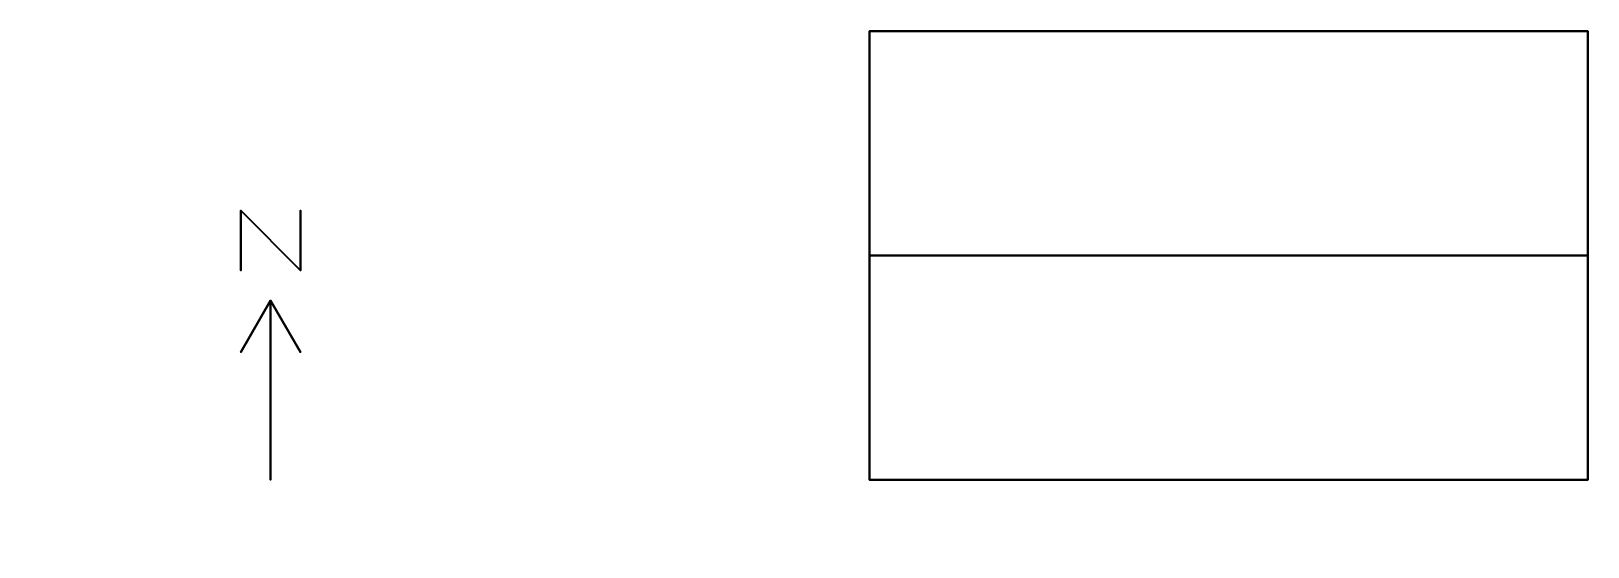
# Model space of a CAD drawing. Header units: metres. Extents: x -12.2 to 13.8, y 0 to 8.6.
import ezdxf

# ---------------------------------------------------------------- set-up
doc = ezdxf.new("R2010")
doc.units = ezdxf.units.M

msp = doc.modelspace()

# ---------------------------------------------------------------- linework, layer by layer
at = {"layer": '1', "color": 3}
for points in [[(-8.6712, 5.643, 0.1), (-8.6712, 5.643), (-8.6712, 4.643), (-8.6712, 4.643, 0.1)], [(-8.6712, 5.643, 0.1), (-8.6712, 5.643), (-7.6712, 4.643), (-7.6712, 4.643, 0.1)], [(-7.6712, 5.643, 0.1), (-7.6712, 5.643), (-7.6712, 4.643), (-7.6712, 4.643, 0.1)], [(-8.1712, 4.143, 0.1), (-8.1712, 4.143), (-8.6712, 3.27698), (-8.6712, 3.27698, 0.1)], [(-8.1712, 4.143, 0.1), (-8.1712, 4.143), (-8.1712, 1.143), (-8.1712, 1.143, 0.1)], [(-8.1712, 4.143, 0.1), (-8.1712, 4.143), (-7.6712, 3.27698), (-7.6712, 3.27698, 0.1)]]:
    msp.add_3dface(points, dxfattribs=at)
at = {"layer": 'ATTIC', "color": 43}
for points in [[(1.8288, 4.893, 5.175), (1.8288, 8.643, 3.3), (1.8288, 1.143, 3.3)], [(13.8288, 4.893, 5.175), (13.8288, 1.143, 3.3), (13.8288, 8.643, 3.3)]]:
    msp.add_3dface(points, dxfattribs=at)
at = {"layer": 'ATTIC', "color": 8}
msp.add_3dface([(13.8288, 8.643, 3.3), (13.8288, 1.143, 3.3), (1.8288, 1.143, 3.3), (1.8288, 8.643, 3.3)], dxfattribs=at)
at = {"layer": 'ATTIC', "color": 15}
for points in [[(13.8288, 4.893, 5.175), (13.8288, 8.643, 3.3), (1.8288, 8.643, 3.3), (1.8288, 4.893, 5.175)], [(1.8288, 4.893, 5.175), (1.8288, 1.143, 3.3), (13.8288, 1.143, 3.3), (13.8288, 4.893, 5.175)]]:
    msp.add_3dface(points, dxfattribs=at)
at = {"layer": 'BASEMENT', "color": 43}
for points in [[(1.8288, 8.643, 0.8), (1.8288, 8.643), (1.8288, 1.143), (1.8288, 1.143, 0.8)], [(13.8288, 8.643, 0.8), (13.8288, 8.643), (1.8288, 8.643), (1.8288, 8.643, 0.8)], [(1.8288, 8.643), (1.8288, 8.643, -1.5), (1.8288, 1.143, -1.5), (1.8288, 1.143)], [(13.8288, 8.643), (13.8288, 8.643, -1.5), (1.8288, 8.643, -1.5), (1.8288, 8.643)], [(13.8288, 1.143, 0.8), (13.8288, 1.143), (13.8288, 8.643), (13.8288, 8.643, 0.8)], [(13.8288, 1.143), (13.8288, 1.143, -1.5), (13.8288, 8.643, -1.5), (13.8288, 8.643)], [(1.8288, 1.143, 0.8), (1.8288, 1.143), (13.8288, 1.143), (13.8288, 1.143, 0.8)], [(1.8288, 1.143), (1.8288, 1.143, -1.5), (13.8288, 1.143, -1.5), (13.8288, 1.143)]]:
    msp.add_3dface(points, dxfattribs=at)
at = {"layer": 'BASEMENT', "color": 8}
msp.add_3dface([(13.8288, 8.643, -1.5), (13.8288, 1.143, -1.5), (1.8288, 1.143, -1.5), (1.8288, 8.643, -1.5)], dxfattribs=at)
at = {"layer": 'BASEMENT', "color": 15}
msp.add_3dface([(13.8288, 1.143, 0.8), (13.8288, 8.643, 0.8), (1.8288, 8.643, 0.8), (1.8288, 1.143, 0.8)], dxfattribs=at)
at = {"layer": 'BASEMENT', "color": 143}
for points in [[(4.72168, 8.643, 0.56694), (4.72168, 8.643, 0.23221), (3.22168, 8.643, 0.23221), (3.22168, 8.643, 0.56694)], [(9.39668, 8.643, 0.56246), (9.39668, 8.643, 0.23323), (7.89668, 8.643, 0.23323), (7.89668, 8.643, 0.56246)], [(12.94899, 8.643, 0.56546), (12.94899, 8.643, 0.23473), (11.44899, 8.643, 0.23473), (11.44899, 8.643, 0.56546)], [(3.07649, 1.143, 0.56807), (3.07649, 1.143, 0.23335), (4.57649, 1.143, 0.23335), (4.57649, 1.143, 0.56807)], [(7.75149, 1.143, 0.5636), (7.75149, 1.143, 0.23436), (9.25149, 1.143, 0.23436), (9.25149, 1.143, 0.5636)], [(11.3038, 1.143, 0.5666), (11.3038, 1.143, 0.23586), (12.8038, 1.143, 0.23586), (12.8038, 1.143, 0.5666)]]:
    msp.add_3dface(points, dxfattribs=at)
at = {"layer": 'FLOOR1', "color": 43}
for points in [[(1.8288, 8.643, 3.3), (1.8288, 8.643, 0.8), (1.8288, 1.143, 0.8), (1.8288, 1.143, 3.3)], [(13.8288, 8.643, 3.3), (13.8288, 8.643, 0.8), (1.8288, 8.643, 0.8), (1.8288, 8.643, 3.3)], [(13.8288, 1.143, 3.3), (13.8288, 1.143, 0.8), (13.8288, 8.643, 0.8), (13.8288, 8.643, 3.3)], [(1.8288, 1.143, 3.3), (1.8288, 1.143, 0.8), (13.8288, 1.143, 0.8), (13.8288, 1.143, 3.3)]]:
    msp.add_3dface(points, dxfattribs=at)
at = {"layer": 'FLOOR1', "color": 8}
msp.add_3dface([(13.8288, 8.643, 0.8), (13.8288, 1.143, 0.8), (1.8288, 1.143, 0.8), (1.8288, 8.643, 0.8)], dxfattribs=at)
at = {"layer": 'FLOOR1', "color": 15}
msp.add_3dface([(13.8288, 1.143, 3.3), (13.8288, 8.643, 3.3), (1.8288, 8.643, 3.3), (1.8288, 1.143, 3.3)], dxfattribs=at)
at = {"layer": 'FLOOR1', "color": 143}
for points in [[(4.72541, 8.643, 2.54936), (4.72541, 8.643, 1.54936), (3.22541, 8.643, 1.54936), (3.22541, 8.643, 2.54936)], [(9.39563, 8.643, 2.55045), (9.39563, 8.643, 1.55045), (7.89563, 8.643, 1.55045), (7.89563, 8.643, 2.55045)], [(12.94794, 8.643, 2.54518), (12.94794, 8.643, 1.54518), (11.44794, 8.643, 1.54518), (11.44794, 8.643, 2.54518)], [(1.8288, 7.39598, 2.55151), (1.8288, 7.39598, 1.55151), (1.8288, 5.89598, 1.55151), (1.8288, 5.89598, 2.55151)], [(13.8288, 5.893, 2.55), (13.8288, 5.893, 1.55), (13.8288, 7.393, 1.55), (13.8288, 7.393, 2.55)], [(1.8288, 3.89598, 2.55151), (1.8288, 3.89598, 1.55151), (1.8288, 2.39598, 1.55151), (1.8288, 2.39598, 2.55151)], [(13.8288, 2.393, 2.55), (13.8288, 2.393, 1.55), (13.8288, 3.893, 1.55), (13.8288, 3.893, 2.55)], [(3.08127, 1.143, 2.54936), (3.08127, 1.143, 1.54936), (4.58127, 1.143, 1.54936), (4.58127, 1.143, 2.54936)], [(7.75149, 1.143, 2.55045), (7.75149, 1.143, 1.55045), (9.25149, 1.143, 1.55045), (9.25149, 1.143, 2.55045)], [(11.3038, 1.143, 2.54518), (11.3038, 1.143, 1.54518), (12.8038, 1.143, 1.54518), (12.8038, 1.143, 2.54518)]]:
    msp.add_3dface(points, dxfattribs=at)
at = {"layer": 'FLOOR1', "color": 45}
for points in [[(6.87294, 8.643, 2.8), (6.87294, 8.643, 0.8), (5.97294, 8.643, 0.8), (5.97294, 8.643, 2.8)], [(5.8288, 1.143, 2.8), (5.8288, 1.143, 0.8), (6.7288, 1.143, 0.8), (6.7288, 1.143, 2.8)]]:
    msp.add_3dface(points, dxfattribs=at)

doc.saveas('drawing.dxf')
